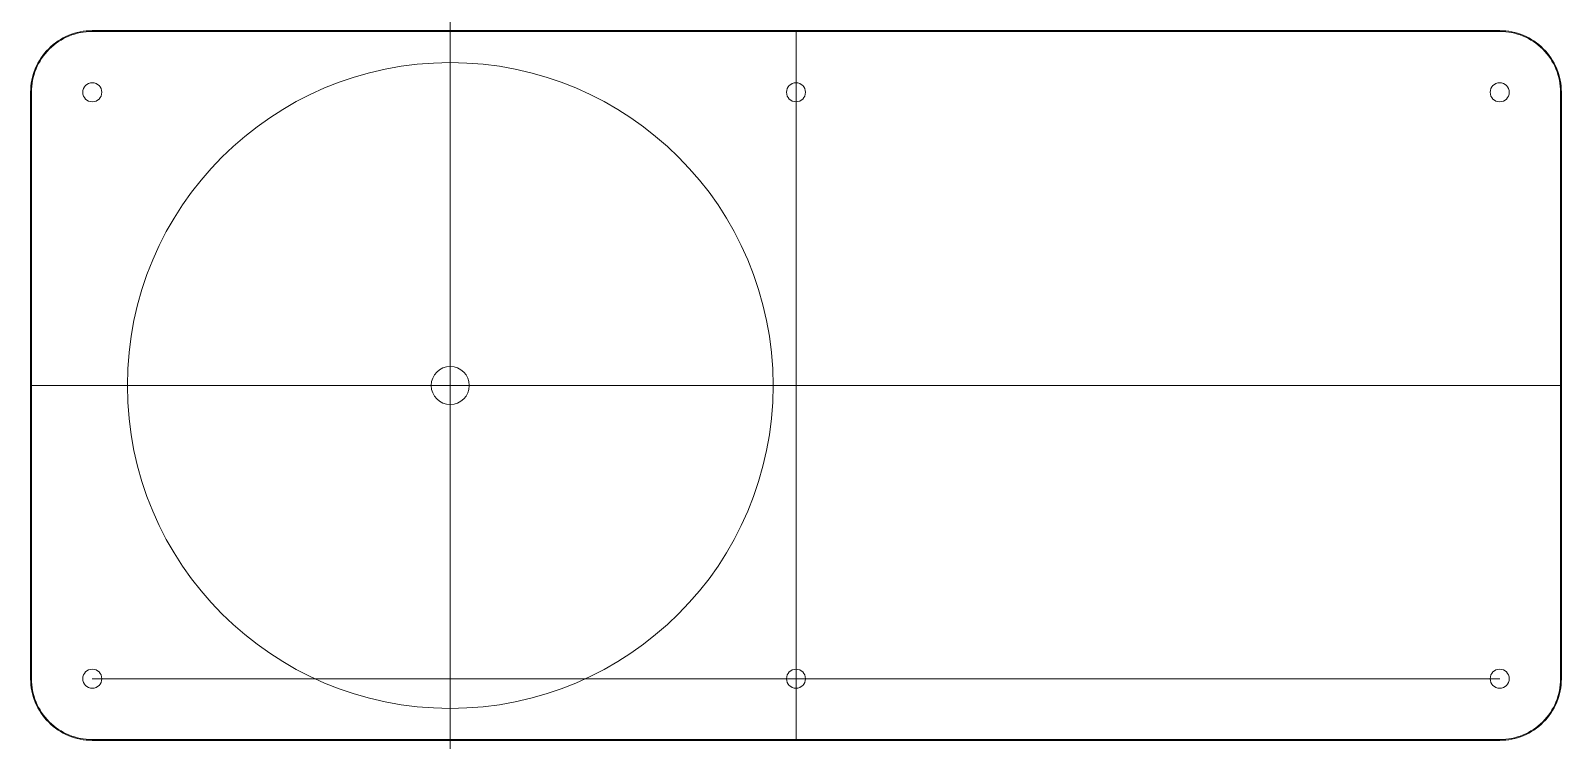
# Model space of a CAD drawing. Extents: x 0 to 10, y 0 to 4.7.
import ezdxf

# ---------------------------------------------------------------- set-up
doc = ezdxf.new("R2010")
doc.units = 0
doc.header["$MEASUREMENT"] = 0
for name, color, linetype in [('etch', 4, 'Continuous'), ('holes', 1, 'Continuous'), ('outline', 3, 'Continuous')]:
    doc.layers.add(name, color=color, linetype=linetype)

msp = doc.modelspace()

# ---------------------------------------------------------------- linework, layer by layer
at = {"linetype": 'Continuous', "lineweight": 0}
msp.add_xline((2.75, 4.65), (0, -1), dxfattribs=at)
at = {"linetype": 'Continuous', "lineweight": 0, "flags": 128}
msp.add_lwpolyline([(0.4, 0), (9.64, 0, 0.414214), (10.04, 0.4), (10.04, 4.25, 0.414214), (9.64, 4.65), (0.4, 4.65, 0.414214), (0, 4.25), (0, 0.4, 0.414214)], format="xyb", close=True, dxfattribs=at)
for points in [[(5.02, 4.65), (5.02, 0)], [(0, 2.325), (10.04, 2.325)], [(0.4, 0.4), (9.64, 0.4)]]:
    msp.add_lwpolyline(points, dxfattribs=at)
at = {"layer": 'etch', "linetype": 'Continuous', "lineweight": 0}
msp.add_circle((2.75, 2.325), 0.125, dxfattribs=at)
at = {"layer": 'holes', "linetype": 'Continuous', "lineweight": 0}
for centre, radius in [((2.75, 2.325), 2.12), ((0.4, 4.25), 0.0625), ((5.02, 4.25), 0.0625), ((9.64, 4.25), 0.0625), ((0.4, 0.4), 0.0625), ((5.02, 0.4), 0.0625), ((9.64, 0.4), 0.0625)]:
    msp.add_circle(centre, radius, dxfattribs=at)
at = {"layer": 'outline', "linetype": 'Continuous', "lineweight": 0, "flags": 128}
msp.add_lwpolyline([(0.4, -0.005), (9.64, -0.005, 0.414214), (10.045, 0.4), (10.045, 4.25, 0.414214), (9.64, 4.655), (0.4, 4.655, 0.414214), (-0.005, 4.25), (-0.005, 0.4, 0.414214)], format="xyb", close=True, dxfattribs=at)

doc.saveas('drawing.dxf')
